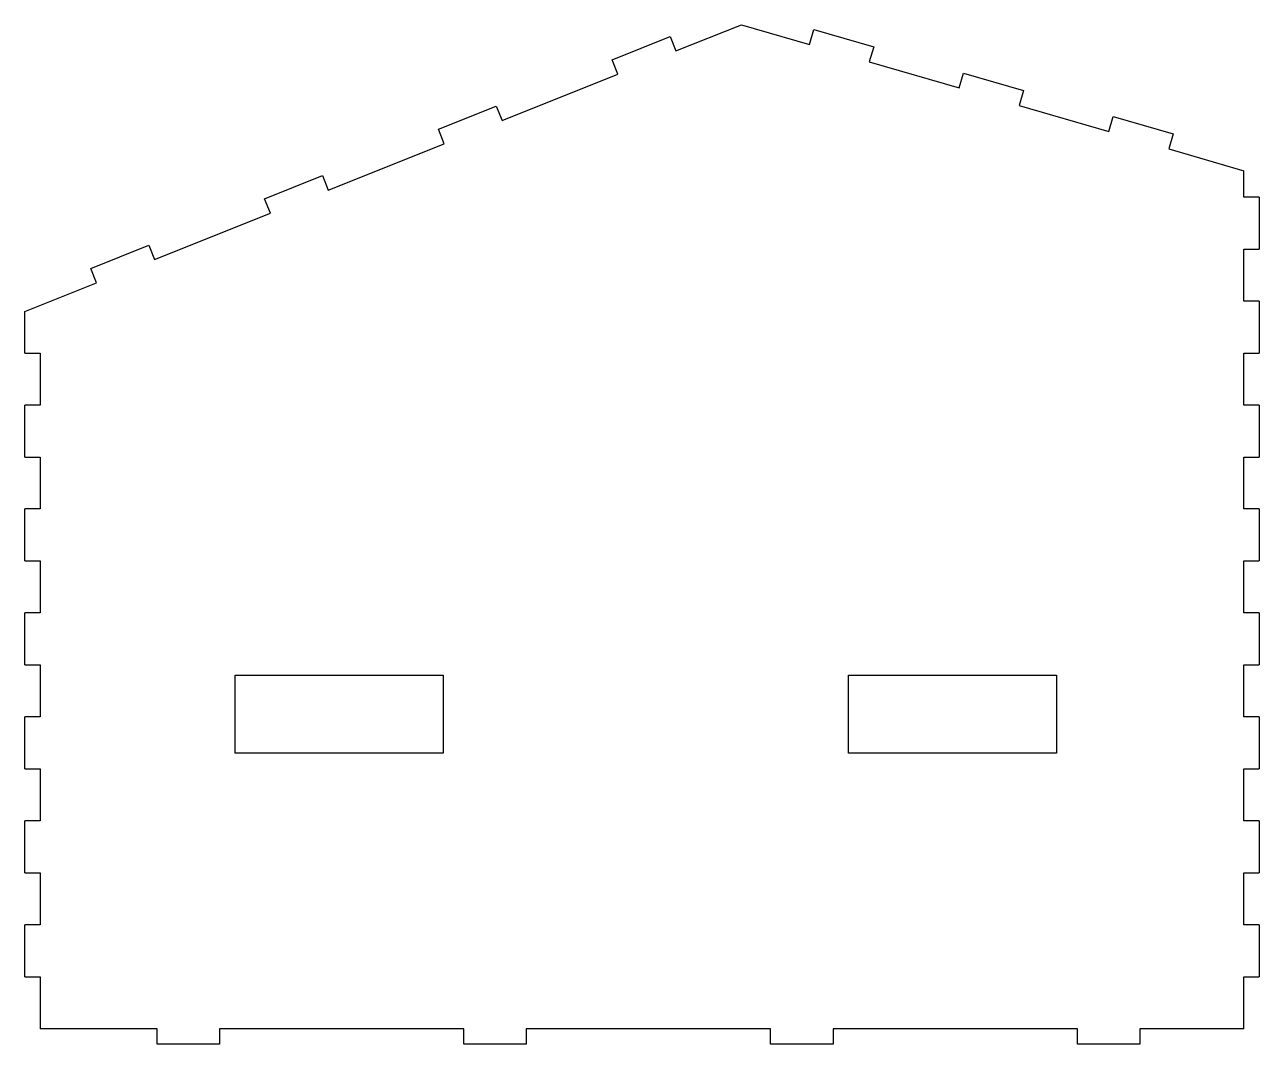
# Model space of a CAD drawing. Header units: millimetres. Extents: x 2521 to 2759, y 1525 to 1721.
import ezdxf

# ---------------------------------------------------------------- set-up
doc = ezdxf.new("R2010")
doc.units = ezdxf.units.MM

msp = doc.modelspace()

# ---------------------------------------------------------------- linework, layer by layer
at = {"color": 0}
for p, q in [((2646.27, 1715.68, -241.12), (2658.9, 1720.74, -241.12)), ((2658.9, 1720.74, -241.12), (2671.97, 1716.94, -241.12)), ((2671.97, 1716.94, -241.12), (2672.81, 1719.82, -241.12)), ((2672.81, 1719.82, -241.12), (2684.33, 1716.47, -241.12)), ((2634.02, 1714.01, -241.12), (2645.16, 1718.47, -241.12)), ((2645.16, 1718.47, -241.12), (2646.27, 1715.68, -241.12)), ((2684.33, 1716.47, -241.12), (2683.49, 1713.59, -241.12)), ((2635.13, 1711.22, -241.12), (2634.02, 1714.01, -241.12)), ((2683.49, 1713.59, -241.12), (2700.77, 1708.56, -241.12)), ((2612.85, 1702.3, -241.12), (2635.13, 1711.22, -241.12)), ((2700.77, 1708.56, -241.12), (2701.61, 1711.44, -241.12)), ((2701.61, 1711.44, -241.12), (2713.14, 1708.09, -241.12)), ((2713.14, 1708.09, -241.12), (2712.3, 1705.21, -241.12)), ((2600.6, 1700.62, -241.12), (2611.74, 1705.09, -241.12)), ((2611.74, 1705.09, -241.12), (2612.85, 1702.3, -241.12)), ((2712.3, 1705.21, -241.12), (2729.58, 1700.18, -241.12)), ((2729.58, 1700.18, -241.12), (2730.42, 1703.06, -241.12)), ((2730.42, 1703.06, -241.12), (2741.94, 1699.71, -241.12)), ((2601.71, 1697.84, -241.12), (2600.6, 1700.62, -241.12)), ((2741.94, 1699.71, -241.12), (2741.1, 1696.83, -241.12)), ((2579.43, 1688.92, -241.12), (2601.71, 1697.84, -241.12)), ((2741.1, 1696.83, -241.12), (2755.51, 1692.64, -241.12)), ((2567.18, 1687.24, -241.12), (2578.32, 1691.7, -241.12)), ((2578.32, 1691.7, -241.12), (2579.43, 1688.92, -241.12)), ((2755.51, 1687.56, -241.12), (2755.51, 1692.64, -241.12)), ((2568.29, 1684.46, -241.12), (2567.18, 1687.24, -241.12)), ((2758.51, 1687.56, -241.12), (2755.51, 1687.56, -241.12)), ((2758.51, 1687.56, -241.12), (2758.51, 1677.56, -241.12)), ((2546.01, 1675.53, -241.12), (2568.29, 1684.46, -241.12)), ((2533.76, 1673.86, -241.12), (2544.9, 1678.32, -241.12)), ((2544.9, 1678.32, -241.12), (2546.01, 1675.53, -241.12)), ((2755.51, 1667.56, -241.12), (2755.51, 1677.56, -241.12)), ((2755.51, 1677.56, -241.12), (2758.51, 1677.56, -241.12)), ((2534.87, 1671.07, -241.12), (2533.76, 1673.86, -241.12)), ((2521.03, 1665.53, -241.12), (2534.87, 1671.07, -241.12)), ((2758.51, 1667.56, -241.12), (2755.51, 1667.56, -241.12)), ((2758.51, 1667.56, -241.12), (2758.51, 1657.56, -241.12)), ((2521.03, 1657.56, -241.12), (2521.03, 1665.53, -241.12)), ((2521.03, 1657.56, -241.12), (2524.03, 1657.56, -241.12)), ((2524.03, 1657.56, -241.12), (2524.03, 1647.56, -241.12)), ((2755.51, 1647.56, -241.12), (2755.51, 1657.56, -241.12)), ((2755.51, 1657.56, -241.12), (2758.51, 1657.56, -241.12)), ((2524.03, 1647.56, -241.12), (2521.03, 1647.56, -241.12)), ((2521.03, 1637.56, -241.12), (2521.03, 1647.56, -241.12)), ((2758.51, 1647.56, -241.12), (2755.51, 1647.56, -241.12)), ((2758.51, 1647.56, -241.12), (2758.51, 1637.56, -241.12)), ((2521.03, 1637.56, -241.12), (2524.03, 1637.56, -241.12)), ((2524.03, 1637.56, -241.12), (2524.03, 1627.56, -241.12)), ((2755.51, 1627.56, -241.12), (2755.51, 1637.56, -241.12)), ((2755.51, 1637.56, -241.12), (2758.51, 1637.56, -241.12)), ((2524.03, 1627.56, -241.12), (2521.03, 1627.56, -241.12)), ((2521.03, 1617.56, -241.12), (2521.03, 1627.56, -241.12)), ((2758.51, 1627.56, -241.12), (2755.51, 1627.56, -241.12)), ((2758.51, 1627.56, -241.12), (2758.51, 1617.56, -241.12)), ((2521.03, 1617.56, -241.12), (2524.03, 1617.56, -241.12)), ((2524.03, 1617.56, -241.12), (2524.03, 1607.56, -241.12)), ((2755.51, 1607.56, -241.12), (2755.51, 1617.56, -241.12)), ((2755.51, 1617.56, -241.12), (2758.51, 1617.56, -241.12)), ((2524.03, 1607.56, -241.12), (2521.03, 1607.56, -241.12)), ((2521.03, 1597.56, -241.12), (2521.03, 1607.56, -241.12)), ((2758.51, 1607.56, -241.12), (2755.51, 1607.56, -241.12)), ((2758.51, 1607.56, -241.12), (2758.51, 1597.56, -241.12)), ((2521.03, 1597.56, -241.12), (2524.03, 1597.56, -241.12)), ((2524.03, 1597.56, -241.12), (2524.03, 1587.56, -241.12)), ((2755.51, 1587.56, -241.12), (2755.51, 1597.56, -241.12)), ((2755.51, 1597.56, -241.12), (2758.51, 1597.56, -241.12)), ((2561.51, 1595.56, -241.12), (2601.51, 1595.56, -241.12)), ((2561.51, 1580.56, -241.12), (2561.51, 1595.56, -241.12)), ((2601.51, 1595.56, -241.12), (2601.51, 1580.56, -241.12)), ((2679.51, 1595.56, -241.12), (2719.51, 1595.56, -241.12)), ((2679.51, 1580.56, -241.12), (2679.51, 1595.56, -241.12)), ((2719.51, 1595.56, -241.12), (2719.51, 1580.56, -241.12)), ((2524.03, 1587.56, -241.12), (2521.03, 1587.56, -241.12)), ((2521.03, 1577.56, -241.12), (2521.03, 1587.56, -241.12)), ((2758.51, 1587.56, -241.12), (2755.51, 1587.56, -241.12)), ((2758.51, 1587.56, -241.12), (2758.51, 1577.56, -241.12)), ((2601.51, 1580.56, -241.12), (2561.51, 1580.56, -241.12)), ((2719.51, 1580.56, -241.12), (2679.51, 1580.56, -241.12)), ((2521.03, 1577.56, -241.12), (2524.03, 1577.56, -241.12)), ((2524.03, 1577.56, -241.12), (2524.03, 1567.56, -241.12)), ((2755.51, 1567.56, -241.12), (2755.51, 1577.56, -241.12)), ((2755.51, 1577.56, -241.12), (2758.51, 1577.56, -241.12)), ((2524.03, 1567.56, -241.12), (2521.03, 1567.56, -241.12)), ((2521.03, 1557.56, -241.12), (2521.03, 1567.56, -241.12)), ((2758.51, 1567.56, -241.12), (2755.51, 1567.56, -241.12)), ((2758.51, 1567.56, -241.12), (2758.51, 1557.56, -241.12)), ((2521.03, 1557.56, -241.12), (2524.03, 1557.56, -241.12)), ((2524.03, 1557.56, -241.12), (2524.03, 1547.56, -241.12)), ((2755.51, 1547.56, -241.12), (2755.51, 1557.56, -241.12)), ((2755.51, 1557.56, -241.12), (2758.51, 1557.56, -241.12)), ((2524.03, 1547.56, -241.12), (2521.03, 1547.56, -241.12)), ((2521.03, 1537.56, -241.12), (2521.03, 1547.56, -241.12)), ((2758.51, 1547.56, -241.12), (2755.51, 1547.56, -241.12)), ((2758.51, 1547.56, -241.12), (2758.51, 1537.56, -241.12)), ((2521.03, 1537.56, -241.12), (2524.03, 1537.56, -241.12)), ((2524.03, 1537.56, -241.12), (2524.03, 1527.56, -241.12)), ((2755.51, 1527.56, -241.12), (2755.51, 1537.56, -241.12)), ((2755.51, 1537.56, -241.12), (2758.51, 1537.56, -241.12)), ((2546.51, 1527.56, -241.12), (2524.03, 1527.56, -241.12)), ((2546.51, 1524.56, -241.12), (2546.51, 1527.56, -241.12)), ((2558.51, 1527.56, -241.12), (2558.51, 1524.56, -241.12)), ((2605.51, 1527.56, -241.12), (2558.51, 1527.56, -241.12)), ((2605.51, 1524.56, -241.12), (2605.51, 1527.56, -241.12)), ((2617.51, 1527.56, -241.12), (2617.51, 1524.56, -241.12)), ((2664.51, 1527.56, -241.12), (2617.51, 1527.56, -241.12)), ((2664.51, 1524.56, -241.12), (2664.51, 1527.56, -241.12)), ((2676.51, 1527.56, -241.12), (2676.51, 1524.56, -241.12)), ((2723.51, 1527.56, -241.12), (2676.51, 1527.56, -241.12)), ((2723.51, 1524.56, -241.12), (2723.51, 1527.56, -241.12)), ((2735.51, 1527.56, -241.12), (2735.51, 1524.56, -241.12)), ((2755.51, 1527.56, -241.12), (2735.51, 1527.56, -241.12)), ((2558.51, 1524.56, -241.12), (2546.51, 1524.56, -241.12)), ((2617.51, 1524.56, -241.12), (2605.51, 1524.56, -241.12)), ((2676.51, 1524.56, -241.12), (2664.51, 1524.56, -241.12)), ((2735.51, 1524.56, -241.12), (2723.51, 1524.56, -241.12))]:
    msp.add_line(p, q, dxfattribs=at)

doc.saveas('drawing.dxf')
